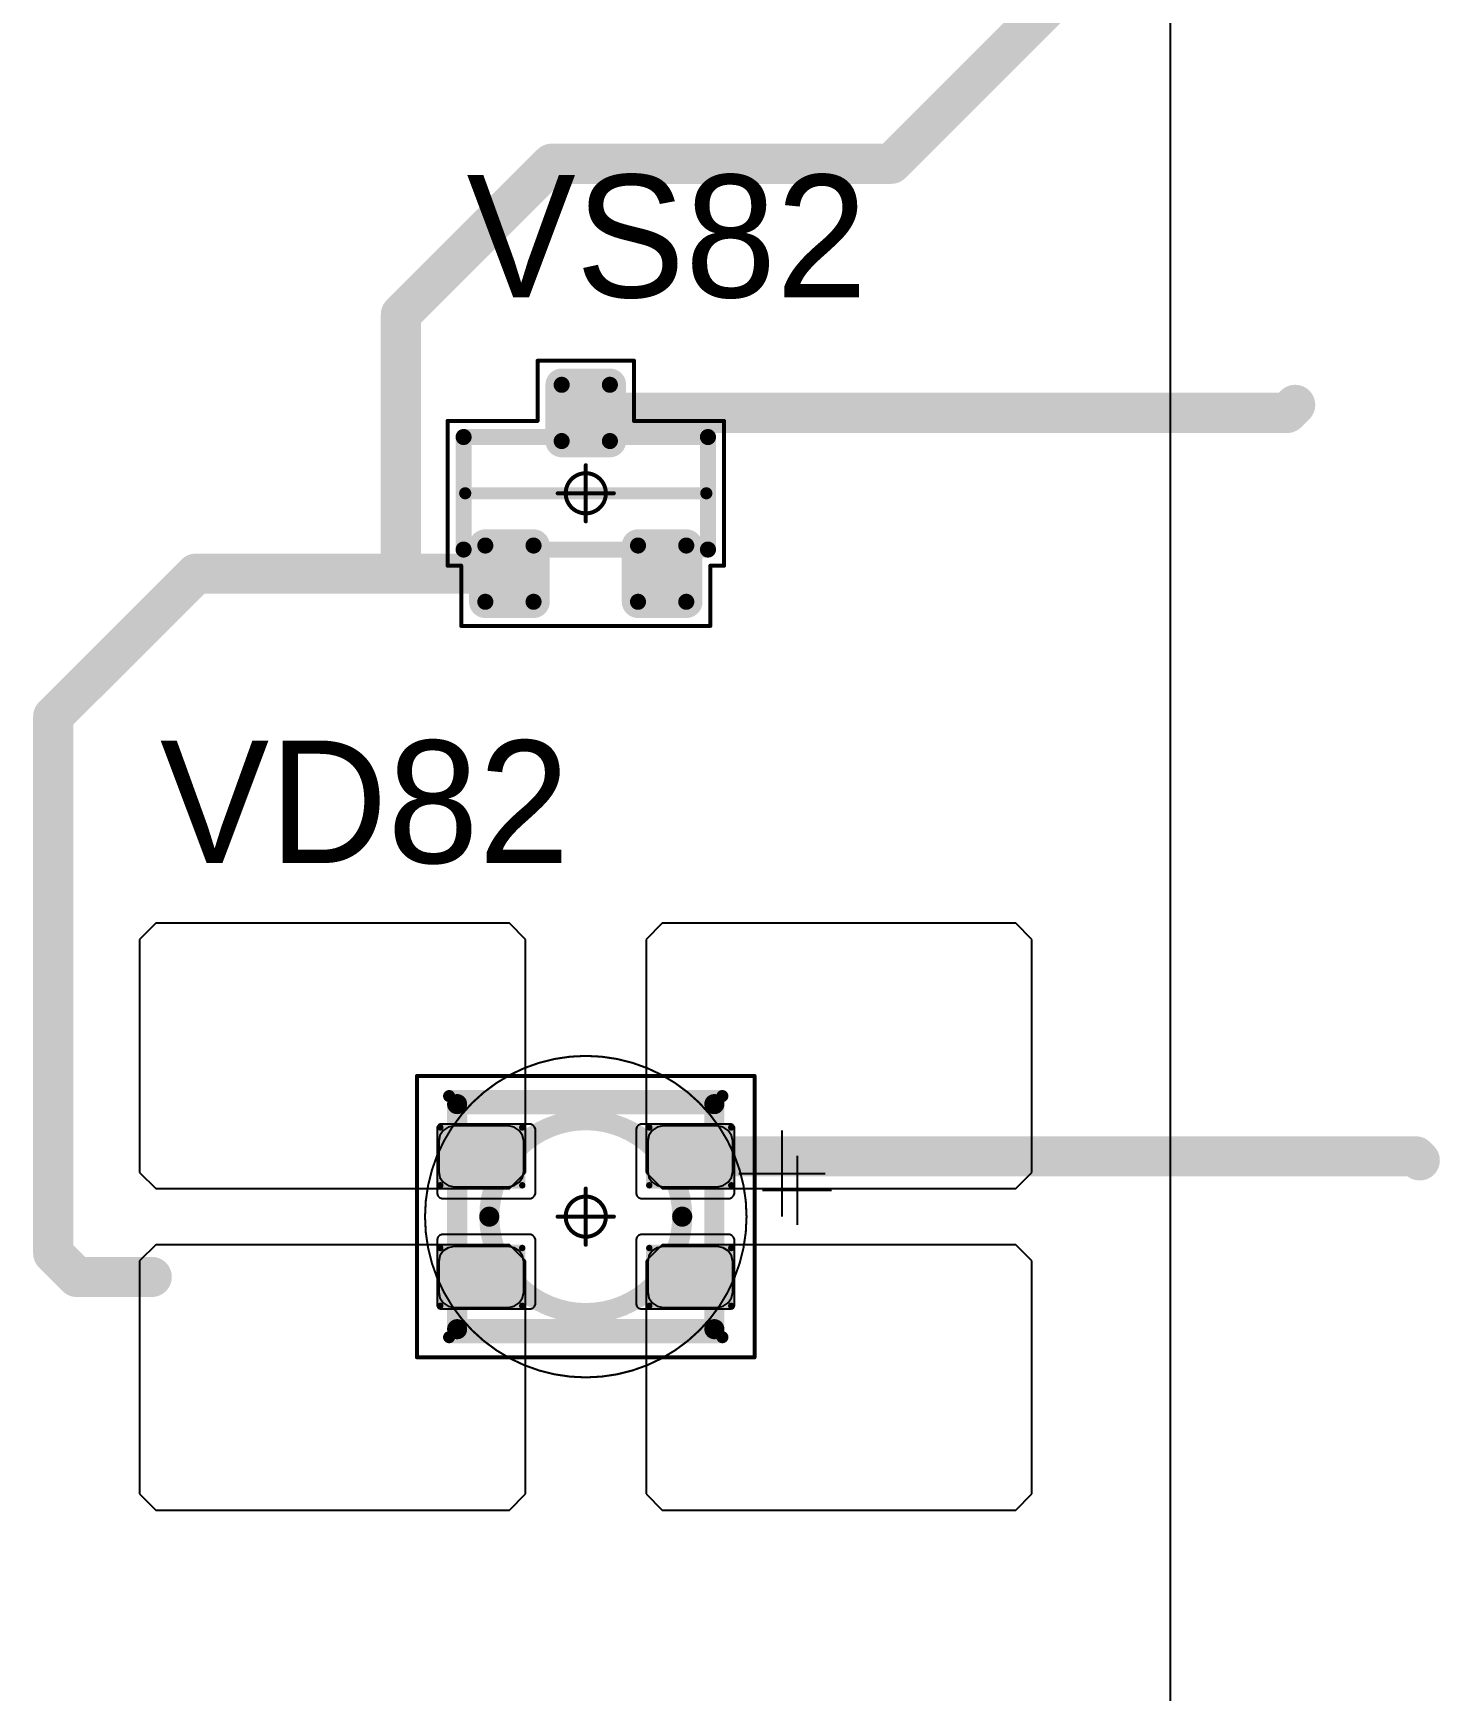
# Model space of a CAD drawing. Header units: millimetres. Extents: x 0 to 400, y 0 to 511.
# Drawn here: x 213.12 to 230.62, y 275.6 to 296.23 of the extents above; entities that cross this region are included whole.
import ezdxf

# ---------------------------------------------------------------- set-up
doc = ezdxf.new("R2010")
doc.units = ezdxf.units.MM
for name, color, linetype in [('Mechanical13', 56, 'Continuous'), ('Mechanical15', 56, 'Continuous'), ('Mechanical2', 216, 'Continuous'), ('TopLayer', 1, 'Continuous'), ('TopOverlay', 2, 'Continuous'), ('TopPaste', 8, 'Continuous'), ('TopSolder', 216, 'Continuous')]:
    doc.layers.add(name, color=color, linetype=linetype)

# ---------------------------------------------------------------- blocks, each defined once
blk = doc.blocks.new('SOT23_515')
at = {"layer": 'Mechanical13', "const_width": 0.2}
for points in [[(-0.7, 1.52), (0.7, 1.52)], [(-0.7, 1.52), (-0.7, -1.52)], [(0.7, 1.52), (0.7, -1.52)], [(-0.7, -1.52), (0.7, -1.52)]]:
    blk.add_lwpolyline(points, dxfattribs=at)
at = {"layer": 'Mechanical13', "const_width": 0.1}
for points in [[(-0.75, 1.52, 1), (-0.65, 1.52, 1)], [(-0.75, 1.52, 1), (-0.65, 1.52, 1)], [(0.65, 1.52, 1), (0.75, 1.52, 1)], [(0.65, 1.52, 1), (0.75, 1.52, 1)], [(-0.75, -1.52, 1), (-0.65, -1.52, 1)], [(-0.75, -1.52, 1), (-0.65, -1.52, 1)], [(0.65, -1.52, 1), (0.75, -1.52, 1)], [(0.65, -1.52, 1), (0.75, -1.52, 1)]]:
    blk.add_lwpolyline(points, format="xyb", close=True, dxfattribs=at)
at = {"layer": 'Mechanical15', "const_width": 0.05}
for points in [[(-0.9, 1.72), (-0.9, 1.55)], [(-0.9, 1.72), (0.9, 1.72)], [(0.9, 1.72), (0.9, 0.6)], [(-1.65, 1.55), (-1.65, -1.55)], [(-1.65, 1.55), (-0.9, 1.55)], [(0.9, 0.6), (1.65, 0.6)], [(1.65, 0.6), (1.65, -0.6)], [(0, 0.35), (0, -0.35)], [(-0.35, 0), (0.35, 0)], [(0.9, -0.6), (1.65, -0.6)], [(0.9, -0.6), (0.9, -1.72)], [(-1.65, -1.55), (-0.9, -1.55)], [(-0.9, -1.55), (-0.9, -1.72)], [(-0.9, -1.72), (0.9, -1.72)]]:
    blk.add_lwpolyline(points, dxfattribs=at)
at = {"layer": 'Mechanical15'}
for points, const_width in [([(-0.913, 1.72, 1), (-0.888, 1.72, 1)], 0.025), ([(-0.913, 1.72, 1), (-0.888, 1.72, 1)], 0.025), ([(0.888, 1.72, 1), (0.913, 1.72, 1)], 0.025), ([(0.888, 1.72, 1), (0.913, 1.72, 1)], 0.025), ([(-1.662, 1.55, 1), (-1.637, 1.55, 1)], 0.025), ([(-1.662, 1.55, 1), (-1.637, 1.55, 1)], 0.025), ([(-0.913, 1.55, 1), (-0.888, 1.55, 1)], 0.025), ([(-0.913, 1.55, 1), (-0.888, 1.55, 1)], 0.025), ([(0.888, 0.6, 1), (0.913, 0.6, 1)], 0.025), ([(0.888, 0.6, 1), (0.913, 0.6, 1)], 0.025), ([(1.637, 0.6, 1), (1.662, 0.6, 1)], 0.025), ([(1.637, 0.6, 1), (1.662, 0.6, 1)], 0.025), ([(0.25, 0, 1), (-0.25, 0, 1)], 0.05), ([(-0.012, 0.35, 1), (0.012, 0.35, 1)], 0.025), ([(-0.362, 0, 1), (-0.337, 0, 1)], 0.025), ([(-0.262, 0, 1), (-0.238, 0, 1)], 0.025), ([(0.238, 0, 1), (0.262, 0, 1)], 0.025), ([(0.337, 0, 1), (0.362, 0, 1)], 0.025), ([(-0.012, -0.35, 1), (0.012, -0.35, 1)], 0.025), ([(0.888, -0.6, 1), (0.913, -0.6, 1)], 0.025), ([(0.888, -0.6, 1), (0.913, -0.6, 1)], 0.025), ([(1.637, -0.6, 1), (1.662, -0.6, 1)], 0.025), ([(1.637, -0.6, 1), (1.662, -0.6, 1)], 0.025), ([(-1.662, -1.55, 1), (-1.637, -1.55, 1)], 0.025), ([(-1.662, -1.55, 1), (-1.637, -1.55, 1)], 0.025), ([(-0.913, -1.55, 1), (-0.888, -1.55, 1)], 0.025), ([(-0.913, -1.55, 1), (-0.888, -1.55, 1)], 0.025), ([(-0.913, -1.72, 1), (-0.888, -1.72, 1)], 0.025), ([(-0.913, -1.72, 1), (-0.888, -1.72, 1)], 0.025), ([(0.888, -1.72, 1), (0.913, -1.72, 1)], 0.025), ([(0.888, -1.72, 1), (0.913, -1.72, 1)], 0.025)]:
    blk.add_lwpolyline(points, format="xyb", close=True, dxfattribs=dict(at, const_width=const_width))
at = {"layer": 'TopLayer', "const_width": 0.1}
for points in [[(-1.4, 1.25, 1), (-1.3, 1.25, 1)], [(-0.7, 1.25, 1), (-0.6, 1.25, 1)], [(-1.4, 0.65, 1), (-1.3, 0.65, 1)], [(-0.7, 0.65, 1), (-0.6, 0.65, 1)], [(0.6, 0.3, 1), (0.7, 0.3, 1)], [(1.3, 0.3, 1), (1.4, 0.3, 1)], [(0.6, -0.3, 1), (0.7, -0.3, 1)], [(1.3, -0.3, 1), (1.4, -0.3, 1)], [(-1.4, -0.65, 1), (-1.3, -0.65, 1)], [(-0.7, -0.65, 1), (-0.6, -0.65, 1)], [(-1.4, -1.25, 1), (-1.3, -1.25, 1)], [(-0.7, -1.25, 1), (-0.6, -1.25, 1)]]:
    blk.add_lwpolyline(points, format="xyb", close=True, dxfattribs=at)
at = {"layer": 'TopLayer'}
for points in [[(-1.45, 1.25), (-1.45, 0.65), (-0.55, 1.25), (-0.55, 0.65)], [(-1.35, 1.35), (-1.35, 0.55), (-0.65, 1.35), (-0.65, 0.55)], [(0.55, 0.3), (0.55, -0.3), (1.45, 0.3), (1.45, -0.3)], [(0.65, 0.4), (0.65, -0.4), (1.35, 0.4), (1.35, -0.4)], [(-1.35, -0.55), (-1.35, -1.35), (-0.65, -0.55), (-0.65, -1.35)], [(-1.45, -0.65), (-1.45, -1.25), (-0.55, -0.65), (-0.55, -1.25)]]:
    blk.add_solid(points, dxfattribs=at)
at = {"layer": 'TopOverlay', "const_width": 0.15}
blk.add_lwpolyline([(0, 1.5), (0, -1.5)], dxfattribs=at)
at = {"layer": 'TopOverlay', "const_width": 0.075}
for points in [[(-0.038, 1.5, 1), (0.038, 1.5, 1)], [(-0.038, -1.5, 1), (0.038, -1.5, 1)]]:
    blk.add_lwpolyline(points, format="xyb", close=True, dxfattribs=at)
at = {"layer": 'TopPaste', "const_width": 0.075}
for points in [[(-1.387, 1.25, 1), (-1.313, 1.25, 1)], [(-0.687, 1.25, 1), (-0.613, 1.25, 1)], [(-1.387, 0.65, 1), (-1.313, 0.65, 1)], [(-0.687, 0.65, 1), (-0.613, 0.65, 1)], [(0.613, 0.3, 1), (0.687, 0.3, 1)], [(1.313, 0.3, 1), (1.387, 0.3, 1)], [(0.613, -0.3, 1), (0.687, -0.3, 1)], [(1.313, -0.3, 1), (1.387, -0.3, 1)], [(-1.387, -0.65, 1), (-1.313, -0.65, 1)], [(-0.687, -0.65, 1), (-0.613, -0.65, 1)], [(-1.387, -1.25, 1), (-1.313, -1.25, 1)], [(-0.687, -1.25, 1), (-0.613, -1.25, 1)]]:
    blk.add_lwpolyline(points, format="xyb", close=True, dxfattribs=at)
at = {"layer": 'TopPaste'}
for points in [[(-1.425, 1.25), (-1.425, 0.65), (-0.575, 1.25), (-0.575, 0.65)], [(-1.35, 1.325), (-1.35, 0.575), (-0.65, 1.325), (-0.65, 0.575)], [(0.575, 0.3), (0.575, -0.3), (1.425, 0.3), (1.425, -0.3)], [(0.65, 0.375), (0.65, -0.375), (1.35, 0.375), (1.35, -0.375)], [(-1.35, -0.575), (-1.35, -1.325), (-0.65, -0.575), (-0.65, -1.325)], [(-1.425, -0.65), (-1.425, -1.25), (-0.575, -0.65), (-0.575, -1.25)]]:
    blk.add_solid(points, dxfattribs=at)
at = {"layer": 'TopSolder', "const_width": 0.202}
for points in [[(-1.451, 1.25, 1), (-1.249, 1.25, 1)], [(-0.751, 1.25, 1), (-0.549, 1.25, 1)], [(-1.451, 0.65, 1), (-1.249, 0.65, 1)], [(-0.751, 0.65, 1), (-0.549, 0.65, 1)], [(0.549, 0.3, 1), (0.751, 0.3, 1)], [(1.249, 0.3, 1), (1.451, 0.3, 1)], [(0.549, -0.3, 1), (0.751, -0.3, 1)], [(1.249, -0.3, 1), (1.451, -0.3, 1)], [(-1.451, -0.65, 1), (-1.249, -0.65, 1)], [(-0.751, -0.65, 1), (-0.549, -0.65, 1)], [(-1.451, -1.25, 1), (-1.249, -1.25, 1)], [(-0.751, -1.25, 1), (-0.549, -1.25, 1)]]:
    blk.add_lwpolyline(points, format="xyb", close=True, dxfattribs=at)
at = {"layer": 'TopSolder'}
for points in [[(-1.35, 1.452), (-1.35, 0.448), (-0.65, 1.452), (-0.65, 0.448)], [(-1.552, 1.25), (-1.552, 0.65), (-0.448, 1.25), (-0.448, 0.65)], [(0.65, 0.502), (0.65, -0.502), (1.35, 0.502), (1.35, -0.502)], [(0.448, 0.3), (0.448, -0.3), (1.552, 0.3), (1.552, -0.3)], [(-1.35, -0.448), (-1.35, -1.452), (-0.65, -0.448), (-0.65, -1.452)], [(-1.552, -0.65), (-1.552, -1.25), (-0.448, -0.65), (-0.448, -1.25)]]:
    blk.add_solid(points, dxfattribs=at)
blk = doc.blocks.new('E65F_719')
at = {"layer": 'Mechanical13'}
for p, q in [((2.441, 1.071), (2.441, 0)), ((1.905, 0.536), (2.976, 0.536))]:
    blk.add_line(p, q, dxfattribs=at)
at = {"layer": 'Mechanical13', "const_width": 0.25}
for points in [[(-1.6, -1.4), (-1.6, 1.4)], [(-1.6, 1.4), (1.6, 1.4)], [(1.6, -1.4), (1.6, 1.4)], [(-1.6, -1.4), (1.6, -1.4)]]:
    blk.add_lwpolyline(points, dxfattribs=at)
at = {"layer": 'Mechanical13'}
for points, const_width in [([(-1.663, 1.4, 1), (-1.538, 1.4, 1)], 0.125), ([(-1.663, 1.4, 1), (-1.538, 1.4, 1)], 0.125), ([(1.537, 1.4, 1), (1.662, 1.4, 1)], 0.125), ([(1.537, 1.4, 1), (1.662, 1.4, 1)], 0.125), ([(1.2, 0, 1), (-1.2, 0, 1)], 0.25), ([(-1.263, 0, 1), (-1.138, 0, 1)], 0.125), ([(1.137, 0, 1), (1.262, 0, 1)], 0.125), ([(-1.663, -1.4, 1), (-1.538, -1.4, 1)], 0.125), ([(-1.663, -1.4, 1), (-1.538, -1.4, 1)], 0.125), ([(1.537, -1.4, 1), (1.662, -1.4, 1)], 0.125), ([(1.537, -1.4, 1), (1.662, -1.4, 1)], 0.125)]:
    blk.add_lwpolyline(points, format="xyb", close=True, dxfattribs=dict(at, const_width=const_width))
at = {"layer": 'Mechanical15', "const_width": 0.05}
for points in [[(-2.1, 1.75), (2.1, 1.75)], [(-2.1, -1.75), (-2.1, 1.75)], [(2.1, -1.75), (2.1, 1.75)], [(0, -0.35), (0, 0.35)], [(0, -0.35), (0, 0.35)], [(-0.35, 0), (0.35, 0)], [(-0.35, 0), (0.35, 0)], [(-2.1, -1.75), (2.1, -1.75)]]:
    blk.add_lwpolyline(points, dxfattribs=at)
at = {"layer": 'Mechanical15'}
for points, const_width in [([(-2.113, 1.75, 1), (-2.088, 1.75, 1)], 0.025), ([(-2.113, 1.75, 1), (-2.088, 1.75, 1)], 0.025), ([(2.087, 1.75, 1), (2.112, 1.75, 1)], 0.025), ([(2.087, 1.75, 1), (2.112, 1.75, 1)], 0.025), ([(0.25, 0, 1), (-0.25, 0, 1)], 0.05), ([(0.25, 0, 1), (-0.25, 0, 1)], 0.05), ([(-0.013, 0.35, 1), (0.012, 0.35, 1)], 0.025), ([(-0.013, 0.35, 1), (0.012, 0.35, 1)], 0.025), ([(-0.363, 0, 1), (-0.338, 0, 1)], 0.025), ([(-0.363, 0, 1), (-0.338, 0, 1)], 0.025), ([(-0.263, 0, 1), (-0.238, 0, 1)], 0.025), ([(-0.263, 0, 1), (-0.238, 0, 1)], 0.025), ([(0.237, 0, 1), (0.262, 0, 1)], 0.025), ([(0.237, 0, 1), (0.262, 0, 1)], 0.025), ([(0.337, 0, 1), (0.362, 0, 1)], 0.025), ([(0.337, 0, 1), (0.362, 0, 1)], 0.025), ([(-0.013, -0.35, 1), (0.012, -0.35, 1)], 0.025), ([(-0.013, -0.35, 1), (0.012, -0.35, 1)], 0.025), ([(-2.113, -1.75, 1), (-2.088, -1.75, 1)], 0.025), ([(-2.113, -1.75, 1), (-2.088, -1.75, 1)], 0.025), ([(2.087, -1.75, 1), (2.112, -1.75, 1)], 0.025), ([(2.087, -1.75, 1), (2.112, -1.75, 1)], 0.025)]:
    blk.add_lwpolyline(points, format="xyb", close=True, dxfattribs=dict(at, const_width=const_width))
at = {"layer": 'TopLayer'}
for p, q in [((-5.35, 3.65), (-5.55, 3.45)), ((-0.95, 3.65), (-5.35, 3.65)), ((-5.35, 3.65), (-5.35, 3.65)), ((-0.75, 3.45), (-0.95, 3.65)), ((0.95, 3.65), (0.75, 3.45)), ((5.35, 3.65), (0.95, 3.65)), ((0.95, 3.65), (0.95, 3.65)), ((5.55, 3.45), (5.35, 3.65)), ((-5.55, 3.45), (-5.55, 3.45)), ((-5.55, 3.45), (-5.55, 0.55)), ((-0.75, 0.55), (-0.75, 3.45)), ((0.75, 3.45), (0.75, 3.45)), ((0.75, 3.45), (0.75, 0.55)), ((5.55, 0.55), (5.55, 3.45)), ((-5.55, 0.55), (-5.35, 0.35)), ((-0.95, 0.35), (-0.75, 0.55)), ((0.75, 0.55), (0.95, 0.35)), ((5.35, 0.35), (5.55, 0.55)), ((-5.35, 0.35), (-0.95, 0.35)), ((0.95, 0.35), (5.35, 0.35)), ((-5.35, -0.35), (-5.55, -0.55)), ((-0.95, -0.35), (-5.35, -0.35)), ((-5.35, -0.35), (-5.35, -0.35)), ((-0.75, -0.55), (-0.95, -0.35)), ((0.95, -0.35), (0.75, -0.55)), ((5.35, -0.35), (0.95, -0.35)), ((0.95, -0.35), (0.95, -0.35)), ((5.55, -0.55), (5.35, -0.35)), ((-5.55, -0.55), (-5.55, -0.55)), ((-5.55, -0.55), (-5.55, -3.45)), ((-0.75, -3.45), (-0.75, -0.55)), ((0.75, -0.55), (0.75, -0.55)), ((0.75, -0.55), (0.75, -3.45)), ((5.55, -3.45), (5.55, -0.55)), ((-5.55, -3.45), (-5.35, -3.65)), ((-0.95, -3.65), (-0.75, -3.45)), ((0.75, -3.45), (0.95, -3.65)), ((5.35, -3.65), (5.55, -3.45)), ((-5.35, -3.65), (-0.95, -3.65)), ((0.95, -3.65), (5.35, -3.65))]:
    blk.add_line(p, q, dxfattribs=at)
at = {"layer": 'TopLayer', "const_width": 0.04}
for points in [[(-1.83, 1.11, 1), (-1.79, 1.11, 1)], [(-0.81, 1.11, 1), (-0.77, 1.11, 1)], [(0.77, 1.11, 1), (0.81, 1.11, 1)], [(1.79, 1.11, 1), (1.83, 1.11, 1)], [(-1.83, 0.39, 1), (-1.79, 0.39, 1)], [(-0.81, 0.39, 1), (-0.77, 0.39, 1)], [(0.77, 0.39, 1), (0.81, 0.39, 1)], [(1.79, 0.39, 1), (1.83, 0.39, 1)], [(-1.83, -0.39, 1), (-1.79, -0.39, 1)], [(-0.81, -0.39, 1), (-0.77, -0.39, 1)], [(0.77, -0.39, 1), (0.81, -0.39, 1)], [(1.79, -0.39, 1), (1.83, -0.39, 1)], [(-1.83, -1.11, 1), (-1.79, -1.11, 1)], [(-0.81, -1.11, 1), (-0.77, -1.11, 1)], [(0.77, -1.11, 1), (0.81, -1.11, 1)], [(1.79, -1.11, 1), (1.83, -1.11, 1)]]:
    blk.add_lwpolyline(points, format="xyb", close=True, dxfattribs=at)
at = {"layer": 'TopLayer'}
for points in [[(-1.85, 1.11), (-1.85, 0.39), (-0.75, 1.11), (-0.75, 0.39)], [(-1.81, 1.15), (-1.81, 0.35), (-0.79, 1.15), (-0.79, 0.35)], [(0.75, 1.11), (0.75, 0.39), (1.85, 1.11), (1.85, 0.39)], [(0.79, 1.15), (0.79, 0.35), (1.81, 1.15), (1.81, 0.35)], [(-1.85, -0.39), (-1.85, -1.11), (-0.75, -0.39), (-0.75, -1.11)], [(-1.81, -0.35), (-1.81, -1.15), (-0.79, -0.35), (-0.79, -1.15)], [(0.75, -0.39), (0.75, -1.11), (1.85, -0.39), (1.85, -1.11)], [(0.79, -0.35), (0.79, -1.15), (1.81, -0.35), (1.81, -1.15)]]:
    blk.add_solid(points, dxfattribs=at)
at = {"layer": 'TopOverlay'}
for p, q in [((2.628, 0.757), (2.628, -0.1)), ((2.2, 0.328), (3.057, 0.328))]:
    blk.add_line(p, q, dxfattribs=at)
at = {"layer": 'TopOverlay', "const_width": 0.15}
for points in [[(-1.7, 1.5), (1.7, 1.5)], [(-1.7, -1.5), (1.7, -1.5)]]:
    blk.add_lwpolyline(points, dxfattribs=at)
at = {"layer": 'TopOverlay', "const_width": 0.075}
for points in [[(-1.738, 1.5, 1), (-1.663, 1.5, 1)], [(1.662, 1.5, 1), (1.737, 1.5, 1)], [(-1.738, -1.5, 1), (-1.663, -1.5, 1)], [(1.662, -1.5, 1), (1.737, -1.5, 1)]]:
    blk.add_lwpolyline(points, format="xyb", close=True, dxfattribs=at)
at = {"layer": 'TopPaste'}
for p, q in [((-1.773, 1.073), (-1.814, 1.011)), ((-1.711, 1.114), (-1.773, 1.073)), ((-1.638, 1.129), (-1.711, 1.114)), ((-0.963, 1.129), (-1.638, 1.129)), ((-0.889, 1.114), (-0.963, 1.129)), ((-0.827, 1.073), (-0.889, 1.114)), ((-0.786, 1.011), (-0.827, 1.073)), ((0.827, 1.073), (0.786, 1.011)), ((0.889, 1.114), (0.827, 1.073)), ((0.962, 1.129), (0.889, 1.114)), ((1.637, 1.129), (0.962, 1.129)), ((1.711, 1.114), (1.637, 1.129)), ((1.773, 1.073), (1.711, 1.114)), ((1.814, 1.011), (1.773, 1.073)), ((-1.814, 1.011), (-1.829, 0.938)), ((-1.829, 0.938), (-1.829, 0.563)), ((-0.771, 0.938), (-0.786, 1.011)), ((-0.771, 0.563), (-0.771, 0.938)), ((0.786, 1.011), (0.771, 0.938)), ((0.771, 0.938), (0.771, 0.563)), ((1.829, 0.938), (1.814, 1.011)), ((1.829, 0.563), (1.829, 0.938)), ((-1.829, 0.563), (-1.814, 0.489)), ((-1.814, 0.489), (-1.773, 0.427)), ((-1.773, 0.427), (-1.711, 0.386)), ((-0.889, 0.386), (-0.827, 0.427)), ((-0.827, 0.427), (-0.786, 0.489)), ((-0.786, 0.489), (-0.771, 0.563)), ((0.771, 0.563), (0.786, 0.489)), ((0.786, 0.489), (0.827, 0.427)), ((0.827, 0.427), (0.889, 0.386)), ((1.711, 0.386), (1.773, 0.427)), ((1.773, 0.427), (1.814, 0.489)), ((1.814, 0.489), (1.829, 0.563)), ((-1.711, 0.386), (-1.638, 0.371)), ((-1.638, 0.371), (-0.963, 0.371)), ((-0.963, 0.371), (-0.889, 0.386)), ((0.889, 0.386), (0.962, 0.371)), ((0.962, 0.371), (1.637, 0.371)), ((1.637, 0.371), (1.711, 0.386)), ((-1.711, -0.386), (-1.773, -0.427)), ((-1.638, -0.371), (-1.711, -0.386)), ((-0.963, -0.371), (-1.638, -0.371)), ((-0.889, -0.386), (-0.963, -0.371)), ((-0.827, -0.427), (-0.889, -0.386)), ((0.889, -0.386), (0.827, -0.427)), ((0.962, -0.371), (0.889, -0.386)), ((1.637, -0.371), (0.962, -0.371)), ((1.711, -0.386), (1.637, -0.371)), ((1.773, -0.427), (1.711, -0.386)), ((-1.814, -0.489), (-1.829, -0.563)), ((-1.829, -0.563), (-1.829, -0.938)), ((-1.773, -0.427), (-1.814, -0.489)), ((-0.786, -0.489), (-0.827, -0.427)), ((-0.771, -0.563), (-0.786, -0.489)), ((-0.771, -0.938), (-0.771, -0.563)), ((0.786, -0.489), (0.771, -0.563)), ((0.771, -0.563), (0.771, -0.938)), ((0.827, -0.427), (0.786, -0.489)), ((1.814, -0.489), (1.773, -0.427)), ((1.829, -0.563), (1.814, -0.489)), ((1.829, -0.938), (1.829, -0.563)), ((-1.829, -0.938), (-1.814, -1.011)), ((-1.814, -1.011), (-1.773, -1.073)), ((-0.827, -1.073), (-0.786, -1.011)), ((-0.786, -1.011), (-0.771, -0.938)), ((0.771, -0.938), (0.786, -1.011)), ((0.786, -1.011), (0.827, -1.073)), ((1.773, -1.073), (1.814, -1.011)), ((1.814, -1.011), (1.829, -0.938)), ((-1.773, -1.073), (-1.711, -1.114)), ((-1.711, -1.114), (-1.638, -1.129)), ((-1.638, -1.129), (-0.963, -1.129)), ((-0.963, -1.129), (-0.889, -1.114)), ((-0.889, -1.114), (-0.827, -1.073)), ((0.827, -1.073), (0.889, -1.114)), ((0.889, -1.114), (0.962, -1.129)), ((0.962, -1.129), (1.637, -1.129)), ((1.637, -1.129), (1.711, -1.114)), ((1.711, -1.114), (1.773, -1.073))]:
    blk.add_line(p, q, dxfattribs=at)
at = {"layer": 'TopSolder'}
for p, q in [((-1.842, 1.129), (-1.85, 1.111)), ((-1.85, 1.111), (-1.85, 1.101)), ((-1.85, 1.101), (-1.85, 1.101)), ((-1.85, 1.101), (-1.85, 0.301)), ((-1.828, 1.143), (-1.842, 1.129)), ((-1.81, 1.151), (-1.828, 1.143)), ((-1.8, 1.151), (-1.81, 1.151)), ((-0.7, 1.151), (-1.8, 1.151)), ((-0.685, 1.151), (-0.7, 1.151)), ((-0.7, 1.151), (-0.7, 1.151)), ((-0.658, 1.139), (-0.685, 1.151)), ((-0.636, 1.118), (-0.658, 1.139)), ((-0.625, 1.09), (-0.636, 1.118)), ((-0.625, 1.076), (-0.625, 1.09)), ((-0.625, 0.301), (-0.625, 1.076)), ((0.636, 1.118), (0.625, 1.09)), ((0.625, 1.09), (0.625, 1.076)), ((0.625, 1.076), (0.625, 1.076)), ((0.625, 1.076), (0.625, 0.301)), ((0.657, 1.139), (0.636, 1.118)), ((0.685, 1.151), (0.657, 1.139)), ((0.7, 1.151), (0.685, 1.151)), ((1.8, 1.151), (0.7, 1.151)), ((1.81, 1.151), (1.8, 1.151)), ((1.8, 1.151), (1.8, 1.151)), ((1.828, 1.143), (1.81, 1.151)), ((1.842, 1.129), (1.828, 1.143)), ((1.85, 1.111), (1.842, 1.129)), ((1.85, 1.101), (1.85, 1.111)), ((1.85, 0.301), (1.85, 1.101)), ((-1.85, 0.301), (-1.85, 0.286)), ((-1.85, 0.286), (-1.839, 0.258)), ((-1.839, 0.258), (-1.818, 0.237)), ((-1.818, 0.237), (-1.79, 0.226)), ((-1.79, 0.226), (-1.775, 0.226)), ((-1.775, 0.226), (-1.775, 0.226)), ((-1.775, 0.226), (-0.7, 0.226)), ((-0.7, 0.226), (-0.685, 0.226)), ((-0.685, 0.226), (-0.658, 0.237)), ((-0.658, 0.237), (-0.636, 0.258)), ((-0.636, 0.258), (-0.625, 0.286)), ((-0.625, 0.286), (-0.625, 0.301)), ((-0.625, 0.301), (-0.625, 0.301)), ((0.625, 0.301), (0.625, 0.286)), ((0.625, 0.286), (0.636, 0.258)), ((0.636, 0.258), (0.657, 0.237)), ((0.657, 0.237), (0.685, 0.226)), ((0.685, 0.226), (0.7, 0.226)), ((0.7, 0.226), (0.7, 0.226)), ((0.7, 0.226), (1.775, 0.226)), ((1.775, 0.226), (1.79, 0.226)), ((1.79, 0.226), (1.817, 0.237)), ((1.817, 0.237), (1.839, 0.258)), ((1.839, 0.258), (1.85, 0.286)), ((1.85, 0.286), (1.85, 0.301)), ((1.85, 0.301), (1.85, 0.301)), ((-1.839, -0.257), (-1.85, -0.285)), ((-1.85, -0.285), (-1.85, -0.299)), ((-1.85, -0.299), (-1.85, -0.299)), ((-1.85, -0.299), (-1.85, -1.099)), ((-1.818, -0.236), (-1.839, -0.257)), ((-1.79, -0.224), (-1.818, -0.236)), ((-1.775, -0.224), (-1.79, -0.224)), ((-0.7, -0.224), (-1.775, -0.224)), ((-0.685, -0.224), (-0.7, -0.224)), ((-0.7, -0.224), (-0.7, -0.224)), ((-0.658, -0.236), (-0.685, -0.224)), ((-0.636, -0.257), (-0.658, -0.236)), ((-0.625, -0.285), (-0.636, -0.257)), ((-0.625, -0.299), (-0.625, -0.285)), ((-0.625, -1.074), (-0.625, -0.299)), ((0.636, -0.257), (0.625, -0.285)), ((0.625, -0.285), (0.625, -0.299)), ((0.625, -0.299), (0.625, -0.299)), ((0.625, -0.299), (0.625, -1.074)), ((0.657, -0.236), (0.636, -0.257)), ((0.685, -0.224), (0.657, -0.236)), ((0.7, -0.224), (0.685, -0.224)), ((1.775, -0.224), (0.7, -0.224)), ((1.79, -0.224), (1.775, -0.224)), ((1.775, -0.224), (1.775, -0.224)), ((1.817, -0.236), (1.79, -0.224)), ((1.839, -0.257), (1.817, -0.236)), ((1.85, -0.285), (1.839, -0.257)), ((1.85, -0.299), (1.85, -0.285)), ((1.85, -1.099), (1.85, -0.299)), ((-1.85, -1.099), (-1.85, -1.109)), ((-1.85, -1.109), (-1.842, -1.128)), ((-1.842, -1.128), (-1.828, -1.142)), ((-1.828, -1.142), (-1.81, -1.149)), ((-1.81, -1.149), (-1.8, -1.149)), ((-1.8, -1.149), (-0.7, -1.149)), ((-1.8, -1.149), (-1.8, -1.149)), ((-0.7, -1.149), (-0.685, -1.149)), ((-0.685, -1.149), (-0.658, -1.138)), ((-0.658, -1.138), (-0.636, -1.117)), ((-0.636, -1.117), (-0.625, -1.089)), ((-0.625, -1.089), (-0.625, -1.074)), ((-0.625, -1.074), (-0.625, -1.074)), ((0.625, -1.074), (0.625, -1.089)), ((0.625, -1.089), (0.636, -1.117)), ((0.636, -1.117), (0.657, -1.138)), ((0.657, -1.138), (0.685, -1.149)), ((0.685, -1.149), (0.7, -1.149)), ((0.7, -1.149), (1.8, -1.149)), ((0.7, -1.149), (0.7, -1.149)), ((1.8, -1.149), (1.81, -1.149)), ((1.81, -1.149), (1.828, -1.142)), ((1.828, -1.142), (1.842, -1.128)), ((1.842, -1.128), (1.85, -1.109)), ((1.85, -1.109), (1.85, -1.099)), ((1.85, -1.099), (1.85, -1.099))]:
    blk.add_line(p, q, dxfattribs=at)

msp = doc.modelspace()

# ---------------------------------------------------------------- linework, layer by layer
at = {"layer": 'Mechanical2'}
for points, const_width in [([(222, 281.5, 1), (218, 281.5, 1)], 0.0254), ([(220, 283.5, 1), (220, 283.5, 1)], 0.0005), ([(217.994, 281.5, 1), (218.006, 281.5, 1)], 0.0127), ([(218, 281.5, 1), (218, 281.5, 1)], 0.0005), ([(221.994, 281.5, 1), (222.006, 281.5, 1)], 0.0127), ([(222, 281.5, 1), (222, 281.5, 1)], 0.0005), ([(220, 279.5, 1), (220, 279.5, 1)], 0.0005)]:
    msp.add_lwpolyline(points, format="xyb", close=True, dxfattribs=dict(at, const_width=const_width))
at = {"layer": 'Mechanical2', "const_width": 0.001}
for points in [[(220, 279.5), (220, 283.5)], [(218, 281.5), (222, 281.5)]]:
    msp.add_lwpolyline(points, dxfattribs=at)
at = {"layer": 'TopLayer'}
msp.add_line((227.275, 180.7), (227.275, 414), dxfattribs=at)
at = {"layer": 'TopLayer', "const_width": 0.5}
for points in [[(223.8, 294.6), (226.425, 297.225)], [(217.7, 292.725), (219.575, 294.6)], [(219.575, 294.6), (223.8, 294.6)], [(217.7, 289.5), (217.7, 292.725)], [(228.725, 291.5), (228.825, 291.6)], [(220, 291.5), (228.725, 291.5)], [(213.375, 287.725), (215.15, 289.5)], [(215.15, 289.5), (219.05, 289.5)], [(213.375, 282.15), (213.375, 287.725)], [(213.375, 281.043), (213.375, 282.15)], [(221.3, 282.25), (230.325, 282.25)], [(230.325, 282.25), (230.375, 282.2)], [(213.375, 281.043), (213.668, 280.75)], [(213.668, 280.75), (214.6, 280.75)]]:
    msp.add_lwpolyline(points, dxfattribs=at)
at = {"layer": 'TopLayer', "const_width": 0.25}
for points in [[(219.45, 294.6, 1), (219.7, 294.6, 1)], [(219.45, 294.6, 1), (219.7, 294.6, 1)], [(223.675, 294.6, 1), (223.925, 294.6, 1)], [(223.675, 294.6, 1), (223.925, 294.6, 1)], [(217.575, 292.725, 1), (217.825, 292.725, 1)], [(217.575, 292.725, 1), (217.825, 292.725, 1)], [(228.7, 291.6, 1), (228.95, 291.6, 1)], [(219.875, 291.5, 1), (220.125, 291.5, 1)], [(228.6, 291.5, 1), (228.85, 291.5, 1)], [(228.6, 291.5, 1), (228.85, 291.5, 1)], [(215.025, 289.5, 1), (215.275, 289.5, 1)], [(215.025, 289.5, 1), (215.275, 289.5, 1)], [(217.575, 289.5, 1), (217.825, 289.5, 1)], [(218.925, 289.5, 1), (219.175, 289.5, 1)], [(213.25, 287.725, 1), (213.5, 287.725, 1)], [(213.25, 287.725, 1), (213.5, 287.725, 1)], [(213.25, 282.15, 1), (213.5, 282.15, 1)], [(213.25, 282.15, 1), (213.5, 282.15, 1)], [(221.175, 282.25, 1), (221.425, 282.25, 1)], [(230.2, 282.25, 1), (230.45, 282.25, 1)], [(230.2, 282.25, 1), (230.45, 282.25, 1)], [(230.25, 282.2, 1), (230.5, 282.2, 1)], [(213.25, 281.043, 1), (213.5, 281.043, 1)], [(213.25, 281.043, 1), (213.5, 281.043, 1)], [(213.543, 280.75, 1), (213.793, 280.75, 1)], [(213.543, 280.75, 1), (213.793, 280.75, 1)], [(214.475, 280.75, 1), (214.725, 280.75, 1)]]:
    msp.add_lwpolyline(points, format="xyb", close=True, dxfattribs=at)

# ---------------------------------------------------------------- block references
for name, p, rotation in [('SOT23_515', (220, 290.5), 90), ('E65F_719', (220, 281.5), 360)]:
    msp.add_blockref(name, p, dxfattribs=dict(rotation=rotation))

# ---------------------------------------------------------------- texts
at = {"layer": 'TopOverlay'}
for s, p in [('VS82', (218.516, 292.938)), ('VD82', (214.702, 285.9))]:
    msp.add_text(s, height=1.524, dxfattribs=at).set_placement(p)

doc.saveas('drawing.dxf')
